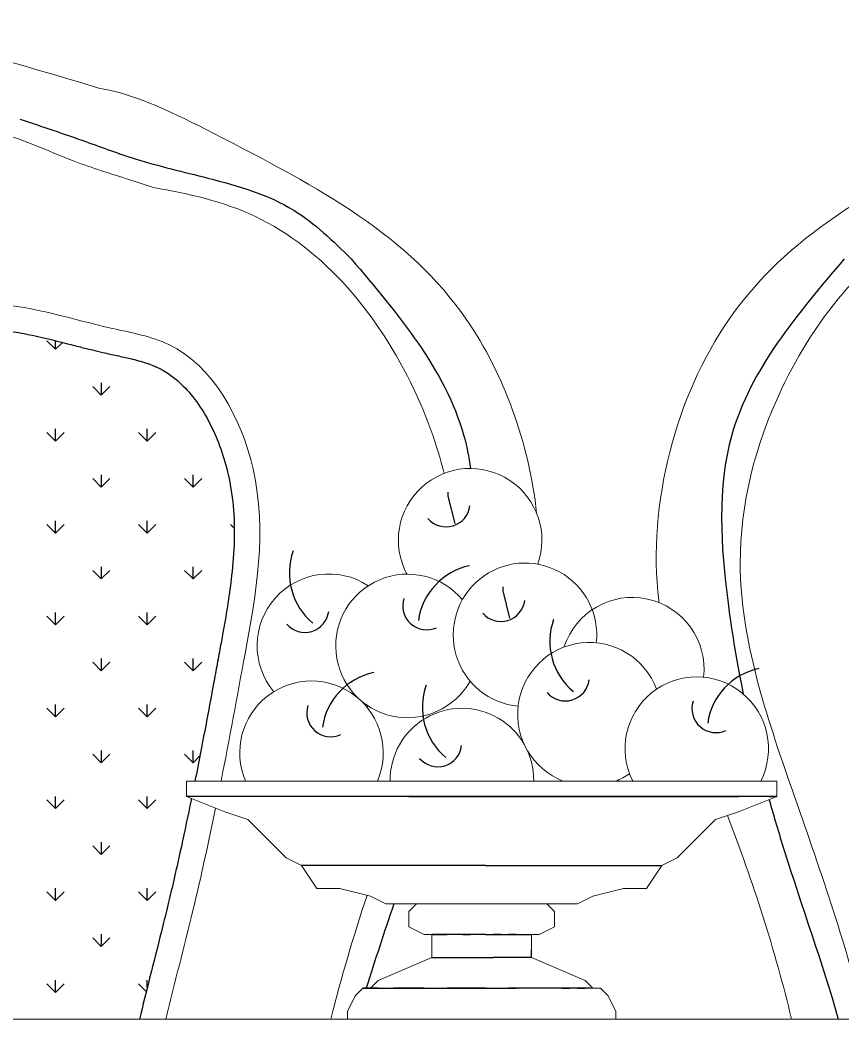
# Model space of a CAD drawing. Header units: centimetres. Extents: x 9109 to 11790, y 5972 to 7143.
# Drawn here: x 10228.7 to 10550.3, y 6751.9 to 7142.6 of the extents above; entities that cross this region are included whole.
import ezdxf

# ---------------------------------------------------------------- set-up
doc = ezdxf.new("R2010")
doc.units = ezdxf.units.CM
doc.layers.add('家具内线', color=8, linetype='Continuous')
doc.layers.add('家具外线', color=7, linetype='Continuous', lineweight=20)

# ---------------------------------------------------------------- blocks, each defined once
blk = doc.blocks.new('MK-JJ-0634')
at = {"layer": '家具内线', "ltscale": 500}
for p, q in [((-99287.39, 54387.98), (-99290.75, 54391.35)), ((-99287.38, 54388.01), (-99287.38, 54391.36)), ((-99287.39, 54387.98), (-99284.68, 54390.69)), ((-99269.43, 54370.02), (-99272.79, 54373.39)), ((-99269.43, 54370.02), (-99266.06, 54373.39)), ((-99269.42, 54370.05), (-99269.42, 54374.82)), ((-99287.38, 54352.09), (-99287.38, 54356.86)), ((-99251.46, 54352.09), (-99251.46, 54356.86)), ((-99287.39, 54352.06), (-99290.75, 54355.43)), ((-99287.39, 54352.06), (-99284.02, 54355.43)), ((-99251.47, 54352.06), (-99254.83, 54355.43)), ((-99251.47, 54352.06), (-99248.1, 54355.43)), ((-99269.43, 54334.1), (-99272.79, 54337.47)), ((-99269.43, 54334.1), (-99266.06, 54337.47)), ((-99269.42, 54334.13), (-99269.42, 54338.9)), ((-99233.5, 54334.1), (-99236.87, 54337.47)), ((-99233.5, 54334.13), (-99233.5, 54338.9)), ((-99233.5, 54334.1), (-99230.14, 54337.47)), ((-99133.74, 54330.54), (-99133.74, 54332.15)), ((-99131.06, 54319.82), (-99133.74, 54330.54)), ((-99287.38, 54316.17), (-99287.38, 54320.94)), ((-99251.46, 54316.17), (-99251.46, 54320.94)), ((-99287.39, 54316.14), (-99290.75, 54319.51)), ((-99287.39, 54316.14), (-99284.02, 54319.51)), ((-99251.47, 54316.14), (-99254.83, 54319.51)), ((-99251.47, 54316.14), (-99248.1, 54319.51)), ((-99217.42, 54318.02), (-99218.91, 54319.51)), ((-99269.43, 54298.18), (-99272.79, 54301.55)), ((-99269.43, 54298.18), (-99266.06, 54301.55)), ((-99269.42, 54298.21), (-99269.42, 54302.97)), ((-99233.5, 54298.18), (-99236.87, 54301.55)), ((-99233.5, 54298.21), (-99233.5, 54302.97)), ((-99233.5, 54298.18), (-99230.14, 54301.55)), ((-99112.29, 54293.57), (-99112.29, 54295.17)), ((-99109.61, 54282.85), (-99112.29, 54293.57)), ((-99287.39, 54280.22), (-99290.75, 54283.59)), ((-99287.39, 54280.22), (-99284.02, 54283.59)), ((-99287.38, 54280.25), (-99287.38, 54285.01)), ((-99251.47, 54280.22), (-99254.83, 54283.59)), ((-99251.47, 54280.22), (-99248.1, 54283.59)), ((-99251.46, 54280.25), (-99251.46, 54285.01)), ((-99269.42, 54262.29), (-99269.42, 54267.05)), ((-99233.5, 54262.29), (-99233.5, 54267.05)), ((-99269.43, 54262.26), (-99272.79, 54265.63)), ((-99269.43, 54262.26), (-99266.06, 54265.63)), ((-99233.5, 54262.26), (-99236.87, 54265.63)), ((-99233.5, 54262.26), (-99230.14, 54265.63)), ((-99287.39, 54244.3), (-99290.75, 54247.67)), ((-99287.39, 54244.3), (-99284.02, 54247.67)), ((-99287.38, 54244.33), (-99287.38, 54249.09)), ((-99251.47, 54244.3), (-99254.83, 54247.67)), ((-99251.47, 54244.3), (-99248.1, 54247.67)), ((-99251.46, 54244.33), (-99251.46, 54249.09)), ((-99269.42, 54226.37), (-99269.42, 54231.13)), ((-99233.5, 54226.37), (-99233.5, 54231.13)), ((-99269.43, 54226.34), (-99272.79, 54229.71)), ((-99269.43, 54226.34), (-99266.06, 54229.71)), ((-99233.5, 54226.34), (-99236.87, 54229.71)), ((-99233.5, 54226.34), (-99230.87, 54228.98)), ((-99287.39, 54208.38), (-99290.75, 54211.75)), ((-99287.39, 54208.38), (-99284.02, 54211.75)), ((-99287.38, 54208.41), (-99287.38, 54213.17)), ((-99251.47, 54208.38), (-99254.83, 54211.75)), ((-99251.47, 54208.38), (-99248.1, 54211.75)), ((-99251.46, 54208.41), (-99251.46, 54213.17)), ((-99233.12, 54213.11), (-99236.12, 54213.11)), ((-99221.12, 54213.11), (-99233.12, 54213.11)), ((-99221.12, 54213.11), (-99233.12, 54213.11)), ((-99221.12, 54213.11), (-99233.12, 54213.11)), ((-99221.12, 54213.11), (-99233.12, 54213.11)), ((-99203.12, 54213.11), (-99221.12, 54213.11)), ((-99203.12, 54213.11), (-99221.12, 54213.11)), ((-99203.12, 54213.11), (-99221.12, 54213.11)), ((-99203.12, 54213.11), (-99221.12, 54213.11)), ((-99221.12, 54213.11), (-99221.12, 54213.11)), ((-99221.12, 54213.11), (-99221.12, 54213.11)), ((-99221.12, 54213.11), (-99221.12, 54213.11)), ((-99179.12, 54213.11), (-99203.12, 54213.11)), ((-99179.12, 54213.11), (-99203.12, 54213.11)), ((-99179.12, 54213.11), (-99203.12, 54213.11)), ((-99179.12, 54213.11), (-99203.12, 54213.11)), ((-99203.12, 54213.11), (-99203.12, 54213.11)), ((-99203.12, 54213.11), (-99203.12, 54213.11)), ((-99203.12, 54213.11), (-99203.12, 54213.11)), ((-99149.12, 54213.11), (-99179.12, 54213.11)), ((-99149.12, 54213.11), (-99179.12, 54213.11)), ((-99149.12, 54213.11), (-99179.12, 54213.11)), ((-99149.12, 54213.11), (-99179.12, 54213.11)), ((-99179.12, 54213.11), (-99179.12, 54213.11)), ((-99179.12, 54213.11), (-99179.12, 54213.11)), ((-99179.12, 54213.11), (-99179.12, 54213.11)), ((-99149.12, 54213.11), (-99119.12, 54213.11)), ((-99119.12, 54213.11), (-99149.12, 54213.11)), ((-99119.12, 54213.11), (-99149.12, 54213.11)), ((-99119.12, 54213.11), (-99149.12, 54213.11)), ((-99149.12, 54213.11), (-99149.12, 54213.11)), ((-99149.12, 54213.11), (-99149.12, 54213.11)), ((-99149.12, 54213.11), (-99149.12, 54213.11)), ((-99119.12, 54213.11), (-99089.12, 54213.11)), ((-99119.12, 54213.11), (-99119.12, 54213.11)), ((-99119.12, 54213.11), (-99119.12, 54213.11)), ((-99119.12, 54213.11), (-99119.12, 54213.11)), ((-99119.12, 54213.11), (-99092.12, 54213.11)), ((-99092.12, 54213.11), (-99119.12, 54213.11)), ((-99119.12, 54213.11), (-99092.12, 54213.11)), ((-99089.12, 54213.11), (-99092.12, 54213.11)), ((-99092.12, 54213.11), (-99089.12, 54213.11)), ((-99092.12, 54213.11), (-99062.12, 54213.11)), ((-99062.12, 54213.11), (-99092.12, 54213.11)), ((-99062.12, 54213.11), (-99092.12, 54213.11)), ((-99092.12, 54213.11), (-99092.12, 54213.11)), ((-99062.12, 54213.11), (-99089.12, 54213.11)), ((-99062.12, 54213.11), (-99038.12, 54213.11)), ((-99038.12, 54213.11), (-99062.12, 54213.11)), ((-99038.12, 54213.11), (-99062.12, 54213.11)), ((-99038.12, 54213.11), (-99062.12, 54213.11)), ((-99038.12, 54213.11), (-99020.12, 54213.11)), ((-99020.12, 54213.11), (-99038.12, 54213.11)), ((-99020.12, 54213.11), (-99038.12, 54213.11)), ((-99020.12, 54213.11), (-99038.12, 54213.11)), ((-99038.12, 54213.11), (-99038.12, 54213.11)), ((-99038.12, 54213.11), (-99038.12, 54213.11)), ((-99038.12, 54213.11), (-99038.12, 54213.11)), ((-99008.12, 54213.11), (-99020.12, 54213.11)), ((-99008.12, 54213.11), (-99005.12, 54213.11)), ((-99008.12, 54213.11), (-99005.12, 54213.11)), ((-99008.12, 54213.11), (-99005.12, 54213.11)), ((-99005.12, 54213.11), (-99008.12, 54213.11)), ((-99269.43, 54190.42), (-99272.79, 54193.79)), ((-99269.43, 54190.42), (-99266.06, 54193.79)), ((-99269.42, 54190.45), (-99269.42, 54195.21)), ((-99188.12, 54186.11), (-99191.12, 54186.11)), ((-99182.12, 54186.11), (-99188.12, 54186.11)), ((-99170.12, 54186.11), (-99182.12, 54186.11)), ((-99155.12, 54186.11), (-99170.12, 54186.11)), ((-99140.12, 54186.11), (-99155.12, 54186.11)), ((-99119.12, 54186.11), (-99140.12, 54186.11)), ((-99119.12, 54186.11), (-99101.12, 54186.11)), ((-99101.12, 54186.11), (-99086.12, 54186.11)), ((-99086.12, 54186.11), (-99071.12, 54186.11)), ((-99071.12, 54186.11), (-99059.12, 54186.11)), ((-99059.12, 54186.11), (-99053.12, 54186.11)), ((-99053.12, 54186.11), (-99050.12, 54186.11)), ((-99287.38, 54172.49), (-99287.38, 54177.25)), ((-99251.46, 54172.49), (-99251.46, 54177.25)), ((-99287.39, 54172.46), (-99290.75, 54175.82)), ((-99287.39, 54172.46), (-99284.02, 54175.82)), ((-99251.47, 54172.46), (-99254.83, 54175.82)), ((-99251.47, 54172.46), (-99248.1, 54175.82)), ((-99269.43, 54154.5), (-99272.79, 54157.86)), ((-99269.43, 54154.5), (-99266.06, 54157.86)), ((-99269.42, 54154.53), (-99269.42, 54159.29)), ((-99140.12, 54159.11), (-99137.12, 54159.11)), ((-99140.12, 54159.11), (-99137.12, 54159.11)), ((-99137.12, 54159.11), (-99140.12, 54159.11)), ((-99137.12, 54159.11), (-99134.12, 54159.11)), ((-99137.12, 54159.11), (-99134.12, 54159.11)), ((-99131.12, 54159.11), (-99137.12, 54159.11)), ((-99131.12, 54159.11), (-99134.12, 54159.11)), ((-99125.12, 54159.11), (-99131.12, 54159.11)), ((-99131.12, 54159.11), (-99131.12, 54159.11)), ((-99128.12, 54159.11), (-99131.12, 54159.11)), ((-99128.12, 54159.11), (-99125.12, 54159.11)), ((-99119.12, 54159.11), (-99128.12, 54159.11)), ((-99119.12, 54159.11), (-99125.12, 54159.11)), ((-99119.12, 54159.11), (-99119.12, 54159.11)), ((-99119.12, 54159.11), (-99116.12, 54159.11)), ((-99119.12, 54159.11), (-99113.12, 54159.11)), ((-99116.12, 54159.11), (-99110.12, 54159.11)), ((-99113.12, 54159.11), (-99116.12, 54159.11)), ((-99113.12, 54159.11), (-99107.12, 54159.11)), ((-99107.12, 54159.11), (-99110.12, 54159.11)), ((-99110.12, 54159.11), (-99107.12, 54159.11)), ((-99107.12, 54159.11), (-99104.12, 54159.11)), ((-99107.12, 54159.11), (-99104.12, 54159.11)), ((-99107.12, 54159.11), (-99101.12, 54159.11)), ((-99101.12, 54150.11), (-99101.12, 54153.11)), ((-99140.12, 54150.11), (-99137.12, 54150.11)), ((-99137.12, 54150.11), (-99137.12, 54150.11)), ((-99137.12, 54150.11), (-99134.12, 54150.11)), ((-99134.12, 54150.11), (-99131.12, 54150.11)), ((-99131.12, 54150.11), (-99125.12, 54150.11)), ((-99125.12, 54150.11), (-99119.12, 54150.11)), ((-99119.12, 54150.11), (-99116.12, 54150.11)), ((-99110.12, 54150.11), (-99116.12, 54150.11)), ((-99107.12, 54150.11), (-99110.12, 54150.11)), ((-99104.12, 54150.11), (-99107.12, 54150.11)), ((-99104.12, 54150.11), (-99104.12, 54150.11)), ((-99101.12, 54150.11), (-99104.12, 54150.11)), ((-99287.38, 54136.57), (-99287.38, 54141.33)), ((-99251.46, 54138.4), (-99251.46, 54141.33)), ((-99287.39, 54136.54), (-99290.75, 54139.9)), ((-99287.39, 54136.54), (-99284.02, 54139.9)), ((-99251.83, 54136.9), (-99254.83, 54139.9)), ((-99161.12, 54138.11), (-99167.12, 54138.11)), ((-99167.12, 54138.11), (-99161.12, 54138.11)), ((-99164.12, 54138.11), (-99161.12, 54138.11)), ((-99161.12, 54138.11), (-99158.12, 54138.11)), ((-99161.12, 54138.11), (-99158.12, 54138.11)), ((-99161.12, 54138.11), (-99155.12, 54138.11)), ((-99158.12, 54138.11), (-99152.12, 54138.11)), ((-99155.12, 54138.11), (-99143.12, 54138.11)), ((-99152.12, 54138.11), (-99155.12, 54138.11)), ((-99143.12, 54138.11), (-99152.12, 54138.11)), ((-99143.12, 54138.11), (-99143.12, 54138.11)), ((-99143.12, 54138.11), (-99134.12, 54138.11)), ((-99143.12, 54138.11), (-99131.12, 54138.11)), ((-99134.12, 54138.11), (-99119.12, 54138.11)), ((-99131.12, 54138.11), (-99134.12, 54138.11)), ((-99119.12, 54138.11), (-99131.12, 54138.11)), ((-99119.12, 54138.11), (-99107.12, 54138.11)), ((-99119.12, 54138.11), (-99110.12, 54138.11)), ((-99119.12, 54138.11), (-99119.12, 54138.11)), ((-99110.12, 54138.11), (-99107.12, 54138.11)), ((-99098.12, 54138.11), (-99110.12, 54138.11)), ((-99098.12, 54138.11), (-99107.12, 54138.11)), ((-99086.12, 54138.11), (-99098.12, 54138.11)), ((-99089.12, 54138.11), (-99098.12, 54138.11)), ((-99098.12, 54138.11), (-99098.12, 54138.11)), ((-99089.12, 54138.11), (-99086.12, 54138.11)), ((-99083.12, 54138.11), (-99089.12, 54138.11)), ((-99080.12, 54138.11), (-99086.12, 54138.11)), ((-99083.12, 54138.11), (-99080.12, 54138.11)), ((-99077.12, 54138.11), (-99083.12, 54138.11))]:
    blk.add_line(p, q, dxfattribs=at)
for centre, radius, start, end in [((-99134.57, 54327.93), 9.39, 220.7787, 352.8902), ((-99170.26, 54300.61), 25.62, 160.5698, 230.2176), ((-99120.03, 54278.31), 25.62, 102.1264, 171.7742), ((-99142.14, 54287.68), 9.39, 162.3353, 294.4468), ((-99113.12, 54290.96), 9.39, 220.7787, 352.8902), ((-99189.81, 54286.67), 9.39, 220.7787, 352.8902), ((-99068.36, 54273.82), 25.62, 160.5698, 230.2176), ((-99006.87, 54238.13), 25.62, 102.1264, 171.7742), ((-99157.58, 54236.52), 25.62, 102.1264, 171.7742), ((-99087.91, 54259.88), 9.39, 220.7787, 352.8902), ((-99118.24, 54248.09), 25.62, 160.5698, 230.2176), ((-99179.68, 54245.88), 9.39, 162.3353, 294.4468), ((-99028.98, 54247.49), 9.39, 162.3353, 294.4468), ((-99137.79, 54234.16), 9.39, 220.7787, 352.8902)]:
    blk.add_arc(centre, radius, start, end, dxfattribs=at)
blk.add_spline([(-99301.26, 54478.02), (-99275.49, 54469.18), (-99256.21, 54462.48), (-99227.7, 54454.94), (-99194.16, 54442.37), (-99171.67, 54423.34)], degree=3, dxfattribs=at)
for points, knots in [([(-99171.67, 54423.34), (-99153.3, 54401.68), (-99131.85, 54376.38), (-99125.61, 54345.86), (-99124.98, 54341.39)], [0, 0, 0, 0, 81.643458, 95.363006, 95.363006, 95.363006, 95.363006]), ([(-98978.84, 54423.34), (-98997.2, 54401.68), (-99030.39, 54362.54), (-99026.38, 54298.43), (-99020.67, 54264.82), (-99018.29, 54253.18)], [0, 0, 0, 0, 81.643458, 147.539322, 183.187402, 183.187402, 183.187402, 183.187402]), ([(-99355.6, 54384.32), (-99350.42, 54386.4), (-99345.84, 54388.16), (-99338.01, 54390.96), (-99334.68, 54392.04), (-99328.61, 54393.76), (-99325.87, 54394.39), (-99320.75, 54395.28), (-99318.36, 54395.53), (-99313.61, 54395.72), (-99311.24, 54395.65), (-99306.17, 54395.2), (-99303.5, 54394.82), (-99297.91, 54393.81), (-99295, 54393.18), (-99287.41, 54391.41), (-99282.61, 54390.15), (-99276.09, 54388.51), (-99274.53, 54388.12), (-99271.57, 54387.4), (-99270.19, 54387.07), (-99267.87, 54386.53), (-99266.93, 54386.32), (-99265.09, 54385.91), (-99264.18, 54385.72), (-99261.5, 54385.13), (-99259.78, 54384.75), (-99255.86, 54383.82), (-99253.73, 54383.24), (-99250.92, 54382.31), (-99250.1, 54382.01), (-99248.75, 54381.47), (-99248.22, 54381.24), (-99247.32, 54380.83), (-99246.95, 54380.65), (-99246.21, 54380.27), (-99245.84, 54380.07), (-99244.74, 54379.45), (-99244.02, 54379.01), (-99241.87, 54377.58), (-99240.48, 54376.49), (-99236.92, 54373.3), (-99234.81, 54370.98), (-99230.9, 54365.8), (-99229.09, 54362.94), (-99225.85, 54356.84), (-99224.41, 54353.61), (-99221.93, 54346.95), (-99220.9, 54343.53), (-99218.99, 54335.65), (-99218.28, 54331.19), (-99217.45, 54322.24), (-99217.34, 54317.74), (-99217.57, 54308.66), (-99217.92, 54304.09), (-99219.24, 54292.39), (-99220.42, 54285.2), (-99222.11, 54275.77), (-99222.51, 54273.64), (-99223.36, 54268.99), (-99223.82, 54266.48), (-99224.74, 54261.47), (-99225.2, 54258.97), (-99226.59, 54251.47), (-99227.53, 54246.48), (-99229.88, 54234.01), (-99231.32, 54226.55), (-99232.81, 54219.11)], [0, 0, 0, 0, 10.904232, 10.904232, 20.800128, 20.800128, 30.696024, 30.696024, 40.59192, 40.59192, 50.487816, 50.487816, 60.383713, 60.383713, 70.279609, 70.279609, 85.347561, 85.347561, 90.045425, 90.045425, 94.118077, 94.118077, 96.827117, 96.827117, 99.536157, 99.536157, 104.954236, 104.954236, 112.394304, 112.394304, 115.682619, 115.682619, 117.97601, 117.97601, 119.667521, 119.667521, 121.359032, 121.359032, 124.742054, 124.742054, 131.508098, 131.508098, 142.64484, 142.64484, 153.781581, 153.781581, 164.918323, 164.918323, 176.055064, 176.055064, 190.674983, 190.674983, 205.294902, 205.294902, 219.91482, 219.91482, 242.351663, 242.351663, 248.876449, 248.876449, 256.498202, 256.498202, 264.119955, 264.119955, 279.363462, 279.363462, 302.257362, 302.257362, 302.257362, 302.257362]), ([(-99234.18, 54212.33), (-99234.22, 54212.13), (-99234.26, 54211.92), (-99235.54, 54205.65), (-99236.81, 54199.61), (-99239.22, 54188.56), (-99240.35, 54183.56), (-99242.22, 54175.53), (-99242.94, 54172.5), (-99244.41, 54166.44), (-99245.16, 54163.41), (-99247.44, 54154.3), (-99249, 54148.21), (-99251.87, 54136.78), (-99253.18, 54131.47), (-99254.45, 54126.11)], [309.215467, 309.215467, 309.215467, 309.215467, 309.850476, 309.850476, 328.535926, 328.535926, 344.102059, 344.102059, 353.55662, 353.55662, 363.011181, 363.011181, 381.920303, 381.920303, 398.215294, 398.215294, 398.215294, 398.215294]), ([(-99008.19, 54211.88), (-99006.32, 54205.25), (-98997.79, 54176.71), (-98987.46, 54148.22), (-98981.13, 54126.11)], [225.881262, 225.881262, 225.881262, 225.881262, 246.629534, 315.471525, 315.471525, 315.471525, 315.471525])]:
    blk.add_open_spline(points, degree=3, knots=knots, dxfattribs=at)
blk.add_open_spline([(-99155.03, 54171.11), (-99158.68, 54160.13), (-99162.38, 54149.14), (-99165.79, 54138.11)], degree=3, dxfattribs=at)
at = {"layer": '家具外线'}
for p, q in [((-99236.12, 54219.11), (-99233.12, 54219.11)), ((-99236.12, 54213.11), (-99236.12, 54219.11)), ((-99236.12, 54219.11), (-99233.12, 54219.11)), ((-99233.12, 54219.11), (-99221.12, 54219.11)), ((-99233.12, 54219.11), (-99221.12, 54219.11)), ((-99221.12, 54219.11), (-99203.12, 54219.11)), ((-99203.12, 54219.11), (-99221.12, 54219.11)), ((-99179.12, 54219.11), (-99203.12, 54219.11)), ((-99203.12, 54219.11), (-99179.12, 54219.11)), ((-99149.12, 54219.11), (-99179.12, 54219.11)), ((-99179.12, 54219.11), (-99149.12, 54219.11)), ((-99149.12, 54219.11), (-99119.12, 54219.11)), ((-99149.12, 54219.11), (-99119.12, 54219.11)), ((-99119.12, 54219.11), (-99092.12, 54219.11)), ((-99119.12, 54219.11), (-99092.12, 54219.11)), ((-99092.12, 54219.11), (-99062.12, 54219.11)), ((-99062.12, 54219.11), (-99092.12, 54219.11)), ((-99038.12, 54219.11), (-99062.12, 54219.11)), ((-99062.12, 54219.11), (-99038.12, 54219.11)), ((-99020.12, 54219.11), (-99038.12, 54219.11)), ((-99038.12, 54219.11), (-99020.12, 54219.11)), ((-99020.12, 54219.11), (-99008.12, 54219.11)), ((-99020.12, 54219.11), (-99008.12, 54219.11)), ((-99008.12, 54219.11), (-99005.12, 54219.11)), ((-99008.12, 54219.11), (-99005.12, 54219.11)), ((-99005.12, 54213.11), (-99005.12, 54219.11)), ((-99221.12, 54207.11), (-99236.12, 54213.11)), ((-99236.12, 54213.11), (-99236.12, 54213.11)), ((-99236.12, 54213.11), (-99236.12, 54213.11)), ((-99236.12, 54213.11), (-99236.12, 54213.11)), ((-99233.12, 54213.11), (-99236.12, 54213.11)), ((-99233.12, 54213.11), (-99236.12, 54213.11)), ((-99233.12, 54213.11), (-99236.12, 54213.11)), ((-99233.12, 54213.11), (-99233.12, 54213.11)), ((-99233.12, 54213.11), (-99233.12, 54213.11)), ((-99233.12, 54213.11), (-99233.12, 54213.11)), ((-99062.12, 54213.11), (-99062.12, 54213.11)), ((-99062.12, 54213.11), (-99062.12, 54213.11)), ((-99062.12, 54213.11), (-99062.12, 54213.11)), ((-99020.12, 54207.11), (-99005.12, 54213.11)), ((-99020.12, 54213.11), (-99008.12, 54213.11)), ((-99008.12, 54213.11), (-99020.12, 54213.11)), ((-99008.12, 54213.11), (-99020.12, 54213.11)), ((-99020.12, 54213.11), (-99020.12, 54213.11)), ((-99020.12, 54213.11), (-99020.12, 54213.11)), ((-99020.12, 54213.11), (-99020.12, 54213.11)), ((-99008.12, 54213.11), (-99008.12, 54213.11)), ((-99008.12, 54213.11), (-99008.12, 54213.11)), ((-99008.12, 54213.11), (-99008.12, 54213.11)), ((-99005.12, 54213.11), (-99005.12, 54213.11)), ((-99005.12, 54213.11), (-99005.12, 54213.11)), ((-99005.12, 54213.11), (-99005.12, 54213.11)), ((-99212.12, 54204.11), (-99221.12, 54207.11)), ((-99203.12, 54195.11), (-99212.12, 54204.11)), ((-99038.12, 54195.11), (-99029.12, 54204.11)), ((-99029.12, 54204.11), (-99020.12, 54207.11)), ((-99197.12, 54189.11), (-99203.12, 54195.11)), ((-99044.12, 54189.11), (-99038.12, 54195.11)), ((-99191.12, 54186.11), (-99197.12, 54189.11)), ((-99050.12, 54186.11), (-99044.12, 54189.11)), ((-99185.12, 54177.11), (-99191.12, 54186.11)), ((-99056.12, 54177.11), (-99050.12, 54186.11)), ((-99176.12, 54177.11), (-99185.12, 54177.11)), ((-99182.12, 54177.11), (-99185.12, 54177.11)), ((-99176.12, 54177.11), (-99182.12, 54177.11)), ((-99164.12, 54174.11), (-99176.12, 54177.11)), ((-99077.12, 54174.11), (-99065.12, 54177.11)), ((-99065.12, 54177.11), (-99056.12, 54177.11)), ((-99065.12, 54177.11), (-99059.12, 54177.11)), ((-99059.12, 54177.11), (-99056.12, 54177.11)), ((-99158.12, 54171.11), (-99164.12, 54174.11)), ((-99164.12, 54174.11), (-99164.12, 54174.11)), ((-99083.12, 54171.11), (-99077.12, 54174.11)), ((-99077.12, 54174.11), (-99077.12, 54174.11)), ((-99149.12, 54171.11), (-99158.12, 54171.11)), ((-99155.12, 54171.11), (-99158.12, 54171.11)), ((-99155.12, 54171.11), (-99149.12, 54171.11)), ((-99152.12, 54171.11), (-99155.12, 54171.11)), ((-99152.12, 54171.11), (-99146.12, 54171.11)), ((-99146.12, 54171.11), (-99152.12, 54171.11)), ((-99143.12, 54171.11), (-99149.12, 54171.11)), ((-99143.12, 54171.11), (-99149.12, 54171.11)), ((-99149.12, 54168.11), (-99146.12, 54171.11)), ((-99149.12, 54171.11), (-99149.12, 54171.11)), ((-99146.12, 54171.11), (-99149.12, 54171.11)), ((-99146.12, 54171.11), (-99143.12, 54171.11)), ((-99146.12, 54171.11), (-99143.12, 54171.11)), ((-99146.12, 54171.11), (-99143.12, 54171.11)), ((-99140.12, 54171.11), (-99146.12, 54171.11)), ((-99146.12, 54171.11), (-99140.12, 54171.11)), ((-99146.12, 54171.11), (-99140.12, 54171.11)), ((-99140.12, 54171.11), (-99146.12, 54171.11)), ((-99146.12, 54171.11), (-99146.12, 54171.11)), ((-99143.12, 54171.11), (-99143.12, 54171.11)), ((-99143.12, 54171.11), (-99140.12, 54171.11)), ((-99140.12, 54171.11), (-99143.12, 54171.11)), ((-99143.12, 54171.11), (-99140.12, 54171.11)), ((-99140.12, 54171.11), (-99137.12, 54171.11)), ((-99137.12, 54171.11), (-99140.12, 54171.11)), ((-99140.12, 54171.11), (-99137.12, 54171.11)), ((-99140.12, 54171.11), (-99134.12, 54171.11)), ((-99140.12, 54171.11), (-99134.12, 54171.11)), ((-99140.12, 54171.11), (-99134.12, 54171.11)), ((-99131.12, 54171.11), (-99140.12, 54171.11)), ((-99131.12, 54171.11), (-99137.12, 54171.11)), ((-99134.12, 54171.11), (-99131.12, 54171.11)), ((-99131.12, 54171.11), (-99134.12, 54171.11)), ((-99134.12, 54171.11), (-99128.12, 54171.11)), ((-99128.12, 54171.11), (-99134.12, 54171.11)), ((-99119.12, 54171.11), (-99131.12, 54171.11)), ((-99128.12, 54171.11), (-99131.12, 54171.11)), ((-99128.12, 54171.11), (-99131.12, 54171.11)), ((-99128.12, 54171.11), (-99119.12, 54171.11)), ((-99119.12, 54171.11), (-99128.12, 54171.11)), ((-99119.12, 54171.11), (-99128.12, 54171.11)), ((-99128.12, 54171.11), (-99128.12, 54171.11)), ((-99128.12, 54171.11), (-99128.12, 54171.11)), ((-99119.12, 54171.11), (-99110.12, 54171.11)), ((-99119.12, 54171.11), (-99119.12, 54171.11)), ((-99119.12, 54171.11), (-99119.12, 54171.11)), ((-99119.12, 54171.11), (-99119.12, 54171.11)), ((-99119.12, 54171.11), (-99113.12, 54171.11)), ((-99113.12, 54171.11), (-99119.12, 54171.11)), ((-99113.12, 54171.11), (-99119.12, 54171.11)), ((-99110.12, 54171.11), (-99113.12, 54171.11)), ((-99113.12, 54171.11), (-99110.12, 54171.11)), ((-99107.12, 54171.11), (-99113.12, 54171.11)), ((-99107.12, 54171.11), (-99113.12, 54171.11)), ((-99113.12, 54171.11), (-99113.12, 54171.11)), ((-99113.12, 54171.11), (-99113.12, 54171.11)), ((-99110.12, 54171.11), (-99107.12, 54171.11)), ((-99107.12, 54171.11), (-99110.12, 54171.11)), ((-99110.12, 54171.11), (-99101.12, 54171.11)), ((-99110.12, 54171.11), (-99104.12, 54171.11)), ((-99101.12, 54171.11), (-99107.12, 54171.11)), ((-99101.12, 54171.11), (-99107.12, 54171.11)), ((-99107.12, 54171.11), (-99098.12, 54171.11)), ((-99104.12, 54171.11), (-99101.12, 54171.11)), ((-99098.12, 54171.11), (-99104.12, 54171.11)), ((-99104.12, 54171.11), (-99101.12, 54171.11)), ((-99101.12, 54171.11), (-99095.12, 54171.11)), ((-99101.12, 54171.11), (-99098.12, 54171.11)), ((-99101.12, 54171.11), (-99098.12, 54171.11)), ((-99095.12, 54171.11), (-99101.12, 54171.11)), ((-99101.12, 54171.11), (-99098.12, 54171.11)), ((-99098.12, 54171.11), (-99092.12, 54171.11)), ((-99092.12, 54171.11), (-99098.12, 54171.11)), ((-99095.12, 54171.11), (-99098.12, 54171.11)), ((-99095.12, 54171.11), (-99098.12, 54171.11)), ((-99098.12, 54171.11), (-99095.12, 54171.11)), ((-99098.12, 54171.11), (-99095.12, 54171.11)), ((-99098.12, 54171.11), (-99095.12, 54171.11)), ((-99098.12, 54171.11), (-99098.12, 54171.11)), ((-99095.12, 54171.11), (-99089.12, 54171.11)), ((-99095.12, 54171.11), (-99089.12, 54171.11)), ((-99092.12, 54168.11), (-99095.12, 54171.11)), ((-99092.12, 54168.11), (-99095.12, 54171.11)), ((-99095.12, 54171.11), (-99092.12, 54171.11)), ((-99095.12, 54171.11), (-99095.12, 54171.11)), ((-99092.12, 54171.11), (-99083.12, 54171.11)), ((-99086.12, 54171.11), (-99092.12, 54171.11)), ((-99092.12, 54171.11), (-99092.12, 54171.11)), ((-99089.12, 54171.11), (-99086.12, 54171.11)), ((-99086.12, 54171.11), (-99083.12, 54171.11)), ((-99149.12, 54162.11), (-99149.12, 54168.11)), ((-99149.12, 54168.11), (-99149.12, 54168.11)), ((-99149.12, 54168.11), (-99149.12, 54168.11)), ((-99092.12, 54162.11), (-99092.12, 54168.11)), ((-99092.12, 54168.11), (-99092.12, 54168.11)), ((-99092.12, 54168.11), (-99092.12, 54168.11)), ((-99092.12, 54168.11), (-99092.12, 54168.11)), ((-99092.12, 54168.11), (-99092.12, 54168.11)), ((-99143.12, 54159.11), (-99149.12, 54162.11)), ((-99098.12, 54159.11), (-99092.12, 54162.11)), ((-99140.12, 54159.11), (-99143.12, 54159.11)), ((-99143.12, 54159.11), (-99140.12, 54159.11)), ((-99143.12, 54159.11), (-99143.12, 54159.11)), ((-99140.12, 54159.11), (-99143.12, 54159.11)), ((-99140.12, 54150.11), (-99140.12, 54159.11)), ((-99140.12, 54159.11), (-99140.12, 54156.11)), ((-99140.12, 54159.11), (-99140.12, 54159.11)), ((-99101.12, 54159.11), (-99104.12, 54159.11)), ((-99101.12, 54156.11), (-99101.12, 54159.11)), ((-99101.12, 54159.11), (-99098.12, 54159.11)), ((-99101.12, 54159.11), (-99101.12, 54159.11)), ((-99101.12, 54159.11), (-99101.12, 54159.11)), ((-99101.12, 54159.11), (-99101.12, 54156.11)), ((-99101.12, 54159.11), (-99098.12, 54159.11)), ((-99101.12, 54159.11), (-99098.12, 54159.11)), ((-99101.12, 54159.11), (-99101.12, 54159.11)), ((-99098.12, 54159.11), (-99098.12, 54159.11)), ((-99140.12, 54156.11), (-99140.12, 54156.11)), ((-99101.12, 54153.11), (-99101.12, 54156.11)), ((-99101.12, 54156.11), (-99101.12, 54156.11)), ((-99101.12, 54156.11), (-99101.12, 54156.11)), ((-99161.12, 54141.11), (-99140.12, 54150.11)), ((-99080.12, 54141.11), (-99101.12, 54150.11)), ((-99164.12, 54138.11), (-99161.12, 54141.11)), ((-99077.12, 54138.11), (-99080.12, 54141.11)), ((-99170.12, 54135.11), (-99167.12, 54138.11)), ((-99167.12, 54138.11), (-99170.12, 54135.11)), ((-99167.12, 54138.11), (-99164.12, 54138.11)), ((-99167.12, 54138.11), (-99167.12, 54138.11)), ((-99074.12, 54138.11), (-99080.12, 54138.11)), ((-99074.12, 54138.11), (-99077.12, 54138.11)), ((-99077.12, 54138.11), (-99074.12, 54138.11)), ((-99077.12, 54138.11), (-99077.12, 54138.11)), ((-99071.12, 54135.11), (-99074.12, 54138.11)), ((-99074.12, 54138.11), (-99071.12, 54135.11)), ((-99074.12, 54138.11), (-99074.12, 54138.11)), ((-99173.12, 54129.11), (-99170.12, 54135.11)), ((-99170.12, 54135.11), (-99170.12, 54135.11)), ((-99068.12, 54129.11), (-99071.12, 54135.11)), ((-99071.12, 54135.11), (-99071.12, 54135.11)), ((-99821.47, 54126.11), (-98338.77, 54126.11)), ((-99173.12, 54126.11), (-99173.12, 54129.11)), ((-99173.12, 54129.11), (-99173.12, 54129.11)), ((-99170.12, 54126.11), (-99173.12, 54126.11)), ((-99170.12, 54126.11), (-99173.12, 54126.11)), ((-99170.12, 54126.11), (-99170.12, 54126.11)), ((-99170.12, 54126.11), (-99167.12, 54126.11)), ((-99170.12, 54126.11), (-99167.12, 54126.11)), ((-99170.12, 54126.11), (-99167.12, 54126.11)), ((-99170.12, 54126.11), (-99170.12, 54126.11)), ((-99170.12, 54126.11), (-99170.12, 54126.11)), ((-99164.12, 54126.11), (-99170.12, 54126.11)), ((-99164.12, 54126.11), (-99170.12, 54126.11)), ((-99167.12, 54126.11), (-99164.12, 54126.11)), ((-99164.12, 54126.11), (-99167.12, 54126.11)), ((-99164.12, 54126.11), (-99155.12, 54126.11)), ((-99155.12, 54126.11), (-99164.12, 54126.11)), ((-99155.12, 54126.11), (-99164.12, 54126.11)), ((-99158.12, 54126.11), (-99164.12, 54126.11)), ((-99164.12, 54126.11), (-99164.12, 54126.11)), ((-99164.12, 54126.11), (-99164.12, 54126.11)), ((-99119.12, 54126.11), (-99158.12, 54126.11)), ((-99155.12, 54126.11), (-99158.12, 54126.11)), ((-99146.12, 54126.11), (-99158.12, 54126.11)), ((-99155.12, 54126.11), (-99155.12, 54126.11)), ((-99155.12, 54126.11), (-99146.12, 54126.11)), ((-99146.12, 54126.11), (-99155.12, 54126.11)), ((-99146.12, 54126.11), (-99155.12, 54126.11)), ((-99146.12, 54126.11), (-99134.12, 54126.11)), ((-99134.12, 54126.11), (-99146.12, 54126.11)), ((-99134.12, 54126.11), (-99146.12, 54126.11)), ((-99134.12, 54126.11), (-99146.12, 54126.11)), ((-99146.12, 54126.11), (-99146.12, 54126.11)), ((-99146.12, 54126.11), (-99146.12, 54126.11)), ((-99134.12, 54126.11), (-99119.12, 54126.11)), ((-99119.12, 54126.11), (-99134.12, 54126.11)), ((-99119.12, 54126.11), (-99134.12, 54126.11)), ((-99119.12, 54126.11), (-99134.12, 54126.11)), ((-99134.12, 54126.11), (-99134.12, 54126.11)), ((-99134.12, 54126.11), (-99134.12, 54126.11)), ((-99119.12, 54126.11), (-99083.12, 54126.11)), ((-99119.12, 54126.11), (-99107.12, 54126.11)), ((-99119.12, 54126.11), (-99107.12, 54126.11)), ((-99107.12, 54126.11), (-99119.12, 54126.11)), ((-99107.12, 54126.11), (-99119.12, 54126.11)), ((-99119.12, 54126.11), (-99119.12, 54126.11)), ((-99119.12, 54126.11), (-99119.12, 54126.11)), ((-99107.12, 54126.11), (-99107.12, 54126.11)), ((-99107.12, 54126.11), (-99107.12, 54126.11)), ((-99107.12, 54126.11), (-99095.12, 54126.11)), ((-99107.12, 54126.11), (-99095.12, 54126.11)), ((-99095.12, 54126.11), (-99107.12, 54126.11)), ((-99095.12, 54126.11), (-99107.12, 54126.11)), ((-99095.12, 54126.11), (-99086.12, 54126.11)), ((-99095.12, 54126.11), (-99086.12, 54126.11)), ((-99086.12, 54126.11), (-99095.12, 54126.11)), ((-99095.12, 54126.11), (-99083.12, 54126.11)), ((-99095.12, 54126.11), (-99095.12, 54126.11)), ((-99095.12, 54126.11), (-99095.12, 54126.11)), ((-99086.12, 54126.11), (-99086.12, 54126.11)), ((-99083.12, 54126.11), (-99086.12, 54126.11)), ((-99086.12, 54126.11), (-99077.12, 54126.11)), ((-99086.12, 54126.11), (-99077.12, 54126.11)), ((-99077.12, 54126.11), (-99086.12, 54126.11)), ((-99077.12, 54126.11), (-99083.12, 54126.11)), ((-99077.12, 54126.11), (-99074.12, 54126.11)), ((-99077.12, 54126.11), (-99071.12, 54126.11)), ((-99074.12, 54126.11), (-99077.12, 54126.11)), ((-99077.12, 54126.11), (-99071.12, 54126.11)), ((-99077.12, 54126.11), (-99077.12, 54126.11)), ((-99077.12, 54126.11), (-99077.12, 54126.11)), ((-99071.12, 54126.11), (-99074.12, 54126.11)), ((-99074.12, 54126.11), (-99071.12, 54126.11)), ((-99071.12, 54126.11), (-99074.12, 54126.11)), ((-99071.12, 54126.11), (-99071.12, 54126.11)), ((-99071.12, 54126.11), (-99068.12, 54126.11)), ((-99071.12, 54126.11), (-99071.12, 54126.11)), ((-99071.12, 54126.11), (-99071.12, 54126.11)), ((-99071.12, 54126.11), (-99068.12, 54126.11)), ((-99068.12, 54126.11), (-99068.12, 54129.11)), ((-99068.12, 54129.11), (-99068.12, 54129.11))]:
    blk.add_line(p, q, dxfattribs=at)
for centre, start, end in [((-99125.15, 54313.32), 340.5522, 208.1242), ((-99103.69, 54276.34), 353.5977, 264.4893), ((-99180.39, 54272.06), 56.735, 219.7741), ((-99149.66, 54272), 40.082, 330.7022), ((-99061.71, 54262.89), 353.5977, 162.103), ((-99078.49, 54245.26), 20.5121, 248.6669), ((-99187.21, 54230.21), 336.7176, 203.2824), ((-99036.5, 54231.81), 333.0947, 206.9053), ((-99180.39, 54272.06), 301.7155, 303.0702), ((-99128.36, 54219.54), 359.1155, 180.8845), ((-99078.49, 54245.26), 291.3331, 303.9659)]:
    blk.add_arc(centre, 28.08, start, end, dxfattribs=at)
for points, knots in [([(-99542.65, 54490.14), (-99517.69, 54497.76), (-99472.56, 54511.08), (-99379.35, 54522.29), (-99314.46, 54503.54), (-99270.01, 54489.98)], [8.792506, 8.792506, 8.792506, 8.792506, 87.086054, 149.951699, 287.085041, 287.085041, 287.085041, 287.085041]), ([(-99099.13, 54323.87), (-99102.12, 54351.37), (-99127.19, 54420.31), (-99194.45, 54456.87), (-99255.97, 54487.89), (-99270.01, 54489.98)], [496.185637, 496.185637, 496.185637, 496.185637, 576.223654, 699.089926, 741.093451, 741.093451, 741.093451, 741.093451]), ([(-99051.27, 54288.96), (-99051.3, 54289.21), (-99055.89, 54327.37), (-99032.48, 54415.32), (-98955.74, 54457.04), (-98893.67, 54488.33), (-98879.34, 54490.14)], [462.049416, 462.049416, 462.049416, 462.049416, 462.817228, 576.223654, 699.089926, 742.250062, 742.250062, 742.250062, 742.250062]), ([(-99550.25, 54453.56), (-99537.35, 54455.06), (-99513.16, 54457.86), (-99484.69, 54477.9), (-99455.23, 54469.08), (-99436.71, 54449.17), (-99406.74, 54444.09), (-99381.58, 54456.65), (-99361.65, 54472.07), (-99334.76, 54475.88), (-99307.07, 54473.88), (-99282.08, 54461.54), (-99262.58, 54455.73), (-99252.25, 54452.32), (-99249.06, 54451.25)], [0, 0, 0, 0, 38.721868, 72.588198, 96.805761, 123.093578, 153.0771, 179.565128, 205.596601, 227.377586, 259.110803, 287.49115, 310.043261, 320.134268, 320.134268, 320.134268, 320.134268]), ([(-99249.06, 54451.25), (-99235.24, 54448.88), (-99191.73, 54438.99), (-99152.81, 54391.3), (-99138.11, 54350.66), (-99135.36, 54339.47)], [14.412041, 14.412041, 14.412041, 14.412041, 55.801901, 147.727656, 182.031276, 182.031276, 182.031276, 182.031276]), ([(-98886.93, 54453.56), (-98905.71, 54450.69), (-98955.43, 54443.09), (-99006, 54381.12), (-99027.15, 54297.1), (-98999.12, 54215.07), (-98978.23, 54156.15), (-98970.93, 54126.11)], [0, 0, 0, 0, 55.801901, 147.727656, 217.816849, 308.418063, 401.254476, 401.254476, 401.254476, 401.254476]), ([(-99359.33, 54393.6), (-99336.42, 54402.8), (-99311.78, 54409.86), (-99273.6, 54397.31), (-99230.05, 54389.57), (-99200.92, 54336.05), (-99211.88, 54276.03), (-99219.33, 54235.67), (-99222.61, 54219.11)], [0, 0, 0, 0, 47.55606, 95.627262, 118.504912, 177.308496, 249.601348, 300.261411, 300.261411, 300.261411, 300.261411]), ([(-99224.74, 54208.56), (-99227.49, 54195.14), (-99233.52, 54167.57), (-99240.77, 54140.29), (-99244.17, 54126.11)], [311.030764, 311.030764, 311.030764, 311.030764, 352.142559, 395.846125, 395.846125, 395.846125, 395.846125])]:
    blk.add_open_spline(points, degree=3, knots=knots, dxfattribs=at)
for points in [[(-98999.4, 54126.11), (-99005.95, 54153.28), (-99014.47, 54179.63), (-99024.45, 54205.66)], [(-99165.49, 54174.45), (-99170.78, 54158.37), (-99175.65, 54142.27), (-99179.58, 54126.11)]]:
    blk.add_open_spline(points, degree=3, dxfattribs=at)

msp = doc.modelspace()

# ---------------------------------------------------------------- block references
at = {"layer": '家具外线'}
msp.add_blockref('MK-JJ-0634', (109529.92, -47374.19), dxfattribs=at)

doc.saveas('drawing.dxf')
